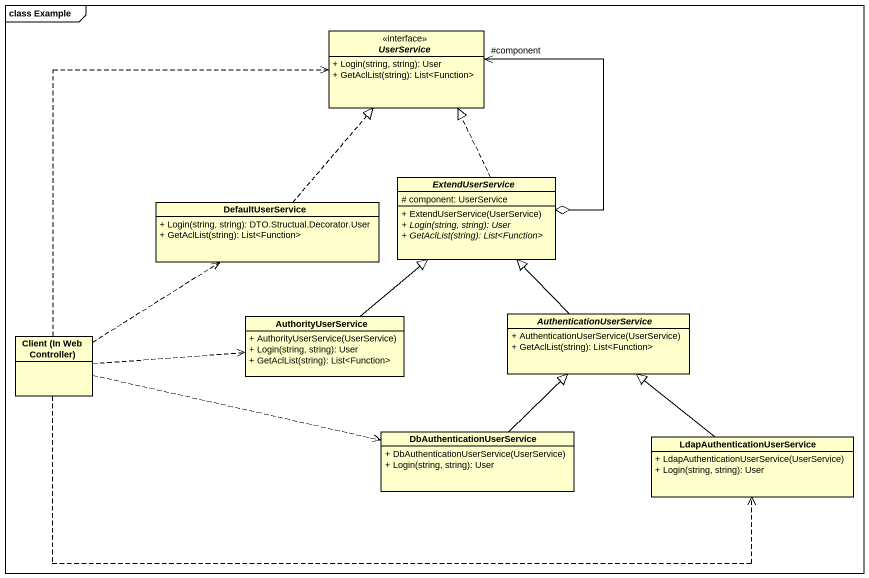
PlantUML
@startuml
mainframe class Example
hide circle
hide empty members
skinparam classAttributeIconSize 0
interface UserService {
  + Login(string, string): User
  + GetAclList(string): List<Function>
}
class DefaultUserService {
  + Login(string, string): DTO.Structual.Decorator.User
  + GetAclList(string): List<Function>
}
abstract class ExtendUserService {
  # component: UserService
  + ExtendUserService(UserService)
  {abstract} + Login(string, string): User
  {abstract} + GetAclList(string): List<Function>
}
class AuthorityUserService {
  + AuthorityUserService(UserService)
  + Login(string, string): User
  + GetAclList(string): List<Function>
}
abstract class AuthenticationUserService {
  + AuthenticationUserService(UserService)
  + GetAclList(string): List<Function>
}
class "Client (In Web Controller)" as Client_In_Web_Controller
class DbAuthenticationUserService {
  + DbAuthenticationUserService(UserService)
  + Login(string, string): User
}
class "LdapAuthenticationUserService" as LdapAuthenticationUserServic {
  + LdapAuthenticationUserService(UserService)
  + Login(string, string): User
}
DefaultUserService .up.|> UserService
ExtendUserService o-up-> "#component" UserService
ExtendUserService .up.|> UserService
AuthorityUserService -up-|> ExtendUserService
AuthenticationUserService -up-|> ExtendUserService
Client_In_Web_Controller .up.> UserService
Client_In_Web_Controller .up.> DefaultUserService
Client_In_Web_Controller .right.> AuthorityUserService
Client_In_Web_Controller .right.> DbAuthenticationUserService
Client_In_Web_Controller .right.> LdapAuthenticationUserServic
DbAuthenticationUserService -up-|> AuthenticationUserService
LdapAuthenticationUserServic -up-|> AuthenticationUserService
@enduml
